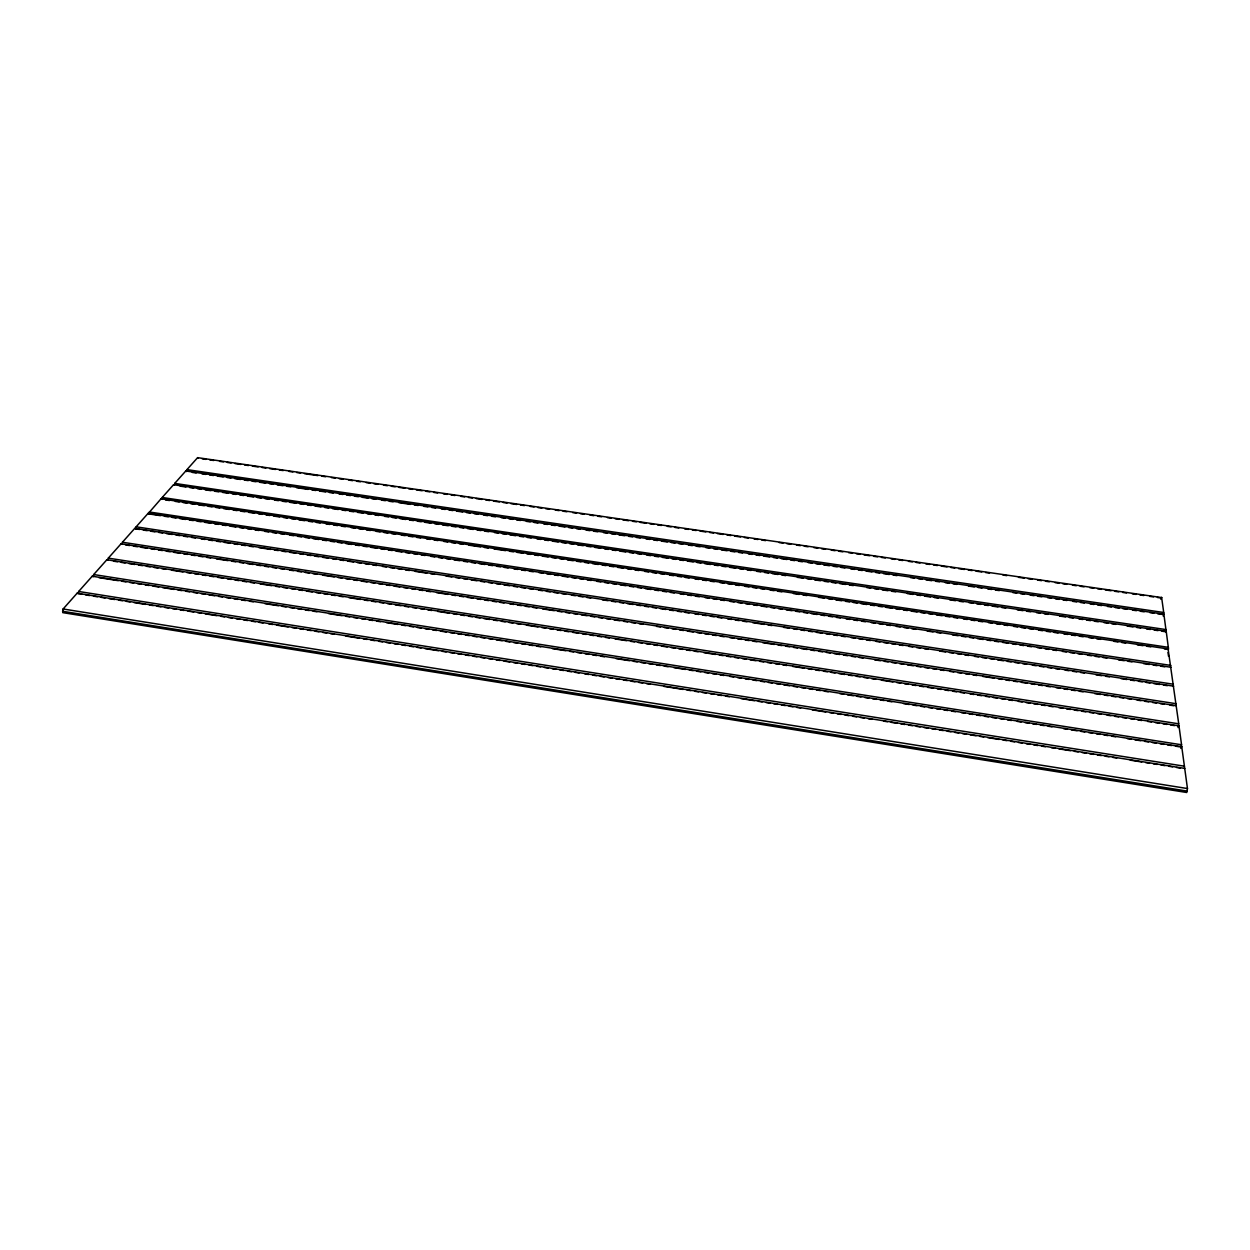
<?xml version="1.0" encoding="UTF-8"?>
<svg xmlns="http://www.w3.org/2000/svg" width="1250" height="1250" viewBox="0 0 1250 1250"><rect width="100%" height="100%" fill="white"/><g stroke="black" fill="none" stroke-linecap="round" stroke-linejoin="round"><path stroke-width="1.5" d="M1163.125 615.938L1163.719 612.5L1161.609 597.344L1160.891 599.344M1161.922 631.188L1165.781 631.766L1166.031 630.375L1163.844 613.938L1163.484 614.641M1164.297 648.859L1168.156 649.438L1168.406 648.031L1166.188 631.094L1165.781 631.766M1178.062 727.578L1178.734 723.812L1168.156 649.438M1180.859 748.453L1181.562 744.781L1178.938 725.578L1178.469 726.203M81.953 594.328L77.219 593.109L63 609.125L62.766 612.641L1186.766 792.5L1187.469 788.547L1181.703 746.406L1181.281 747.078M198.297 458.094L197.609 457.656L186.953 469.625L186.5 471.578L185.844 470.906L174.812 483.297L174.344 485.281L173.578 484.688L162.297 497.375L161.812 499.391L161.016 498.812L149.031 512.609L148.906 513.922L160.5 515.672M139.469 529.5L134.766 528.359L122.422 542.25L121.906 544.359L121.031 543.812L108.297 558.141L107.766 560.297L106.859 559.75L93.703 574.547L93.172 576.734L92.219 576.219L78.656 591.484L78.094 593.719M174.734 483.406L1166.031 629.578M149.312 512L1170.859 665.422M162.219 497.484L1168.422 647.344M148.906 513.922L148.094 513.359L136.125 526.828L135.609 528.906M185.766 470.984L1163.953 614.188M197.609 457.656L1161.719 597.578M202.172 458.812L206.031 459.375M209.891 459.938L213.75 460.5M219.547 461.344L223.406 461.906M227.266 462.453L231.125 463.016M234.984 463.578L240.766 464.422M244.625 464.984L248.484 465.547M252.344 466.109L258.141 466.937M262 467.5L265.859 468.062M269.719 468.625L275.5 469.469M279.359 470.031L283.219 470.578M289.016 471.422L292.875 471.984M296.734 472.547L300.594 473.109M304.453 473.672L317.953 475.625M321.812 476.188L325.672 476.75M331.469 477.594L335.328 478.156M339.188 478.703L343.047 479.266M348.828 480.109L352.688 480.672M356.547 481.234L360.406 481.797M366.203 482.625L370.062 483.188M373.922 483.75L377.781 484.312M383.562 485.156L387.422 485.719M391.297 486.266L395.156 486.828M399.016 487.391L404.797 488.234M408.656 488.797L412.516 489.359M416.375 489.922L422.172 490.75M426.031 491.312L429.891 491.875M433.75 492.438L437.609 493M443.391 493.844L447.25 494.391M451.109 494.953L454.969 495.516M460.766 496.359L464.625 496.922M468.484 497.484L472.344 498.031M476.203 498.594L481.984 499.438M485.844 500L489.703 500.562M493.562 501.125L499.359 501.953M503.219 502.516L507.078 503.078M510.938 503.641L516.719 504.484M520.578 505.047L524.438 505.609M530.234 506.438L534.094 507M537.953 507.562L541.812 508.125M545.672 508.688L549.531 509.25M555.312 510.078L559.172 510.641M563.031 511.203L566.891 511.766M572.688 512.609L576.547 513.172M580.406 513.719L584.266 514.281M590.047 515.125L593.906 515.688M597.766 516.25L601.625 516.812M607.422 517.641L611.281 518.203M615.141 518.766L619 519.328M622.859 519.891L628.641 520.734M632.5 521.297L636.359 521.844M640.219 522.406L646.016 523.25M649.875 523.812L653.734 524.375M657.594 524.938L661.453 525.484M667.234 526.328L671.094 526.891M674.953 527.453L678.812 528.016M684.609 528.859L688.469 529.406M692.328 529.969L696.188 530.531M700.047 531.094L705.828 531.938M709.688 532.5L713.547 533.062M717.406 533.609L723.203 534.453M727.062 535.016L730.922 535.578M734.781 536.141L740.562 536.984M744.422 537.531L748.281 538.094M754.078 538.938L757.938 539.5M761.797 540.062L765.656 540.625M779.172 542.578L783.031 543.141M786.891 543.703L790.75 544.266M796.531 545.109L800.391 545.656M804.25 546.219L808.109 546.781M813.906 547.625L817.766 548.188M821.625 548.75L825.484 549.297M831.266 550.141L835.125 550.703M838.984 551.266L842.844 551.828M848.641 552.672L852.5 553.219M856.359 553.781L860.219 554.344M864.078 554.906L869.859 555.75M873.719 556.312L877.578 556.875M881.438 557.422L885.297 557.984M891.094 558.828L894.953 559.391M898.812 559.953L902.672 560.516M908.453 561.344L912.312 561.906M916.172 562.469L920.031 563.031M925.828 563.875L929.688 564.438M933.547 564.984L937.406 565.547M941.266 566.109L947.047 566.953M950.906 567.516L954.766 568.078M958.625 568.641L964.422 569.469M968.281 570.031L972.141 570.594M976 571.156L981.781 572M985.641 572.562L989.5 573.109M1003.016 575.078L1006.875 575.641M1018.453 577.312L1024.234 578.156M1028.094 578.719L1031.953 579.281M1037.75 580.125L1041.609 580.672M1045.469 581.234L1049.328 581.797M1055.109 582.641L1058.969 583.203M1062.828 583.766L1066.688 584.328M1072.484 585.156L1076.344 585.719M1080.203 586.281L1084.062 586.844M1089.844 587.688L1093.703 588.25M1097.562 588.797L1101.422 589.359M1105.281 589.922L1111.078 590.766M1114.938 591.328L1118.797 591.891M1122.656 592.438L1126.516 593M1132.297 593.844L1136.156 594.406M1140.016 594.969L1143.875 595.531M1149.672 596.359L1153.531 596.922M1157.391 597.484L1161.25 598.047M186.953 469.625L1163.719 612.5M192.297 472.422L196.156 472.984M201.953 473.844L205.812 474.406M209.672 474.969L213.531 475.531M217.391 476.094L223.188 476.953M227.047 477.516L230.906 478.078M234.766 478.641L240.562 479.484M244.422 480.062L248.281 480.625M252.141 481.187L256 481.75M259.875 482.312L265.656 483.172M269.516 483.734L273.391 484.297M277.25 484.859L283.031 485.719M286.906 486.281L290.766 486.844M296.547 487.688L308.141 489.391M312 489.953L315.859 490.516M319.719 491.078L325.516 491.937M329.375 492.5L333.234 493.062M339.031 493.906L342.891 494.484M346.75 495.047L350.609 495.609M354.484 496.172L358.344 496.734M362.203 497.297L368 498.156M371.859 498.719L375.719 499.281M381.516 500.125L385.375 500.703M389.234 501.266L393.094 501.828M398.891 502.672L410.469 504.375M414.328 504.938L418.188 505.5M423.984 506.359L427.844 506.922M431.703 507.484L435.578 508.047M441.359 508.891L445.219 509.469M449.094 510.031L452.953 510.594M456.812 511.156L462.609 512M466.469 512.578L470.328 513.141M474.188 513.703L478.047 514.266M483.844 515.109L487.703 515.688M491.563 516.25L495.422 516.812M501.219 517.656L505.078 518.234M508.938 518.797L512.797 519.359M516.672 519.922L520.531 520.484M526.312 521.344L530.188 521.906M534.047 522.469L537.906 523.031M543.703 523.875L547.562 524.453M551.422 525.016L555.281 525.578M559.141 526.141L564.938 527M568.797 527.562L572.656 528.125M576.516 528.688L580.375 529.25M586.172 530.109L590.031 530.672M593.891 531.234L597.766 531.797M603.547 532.641L607.406 533.219M611.281 533.781L615.141 534.344M619 534.906L624.797 535.75M628.656 536.328L632.516 536.891M636.375 537.453L640.234 538.016M646.031 538.875L649.891 539.438M653.75 540L657.609 540.562M661.469 541.125L667.266 541.984M671.125 542.547L674.984 543.109M678.844 543.672L682.719 544.234M688.5 545.094L692.359 545.656M696.234 546.219L700.094 546.781M705.875 547.625L709.75 548.203M713.609 548.766L717.469 549.328M721.328 549.891L727.125 550.75M730.984 551.312L734.844 551.875M738.703 552.438L742.562 553M748.359 553.859L752.219 554.422M756.078 554.984L759.938 555.547M763.812 556.109L769.594 556.969M773.453 557.531L777.328 558.094M781.188 558.656L786.969 559.5M790.844 560.078L794.703 560.641M798.562 561.203L802.422 561.766M808.219 562.625L812.078 563.188M815.938 563.75L819.797 564.312M823.656 564.875L829.453 565.734M833.313 566.297L837.172 566.859M841.031 567.422L844.906 567.984M850.688 568.844L854.547 569.406M858.422 569.969L862.281 570.531M866.141 571.094L871.938 571.953M875.797 572.516L879.656 573.078M883.516 573.641L889.312 574.5M893.172 575.062L897.031 575.625M910.547 577.609L914.406 578.172M918.266 578.734L922.125 579.297M926 579.859L931.781 580.719M935.641 581.281L939.516 581.844M945.297 582.688L949.156 583.266M953.031 583.828L956.891 584.391M968.469 586.078L974.266 586.938M978.125 587.5L981.984 588.062M987.781 588.906L991.641 589.484M995.5 590.047L999.359 590.609M1012.875 592.594L1016.734 593.156M1020.609 593.719L1024.469 594.281M1030.25 595.141L1034.125 595.703M1037.984 596.266L1041.844 596.828M1047.641 597.672L1051.5 598.25M1055.359 598.812L1059.219 599.375M1063.078 599.938L1066.938 600.5M1072.734 601.359L1076.594 601.922M1080.453 602.484L1084.312 603.047M1090.109 603.891L1093.969 604.469M1097.828 605.031L1101.688 605.594M1107.484 606.438L1111.344 607.016M1115.203 607.578L1119.078 608.141M1122.938 608.703L1126.797 609.266M1132.594 610.125L1136.453 610.688M1140.312 611.25L1144.172 611.812M1149.969 612.656L1153.828 613.234M1157.688 613.797L1161.547 614.359M173.578 484.688L1166.266 631.312M180.125 486.141L185.906 486.984M189.766 487.563L193.625 488.125M197.484 488.703L201.344 489.266M205.203 489.844L210.984 490.688M214.844 491.266L218.703 491.828M222.562 492.406L228.344 493.266M232.203 493.828L236.063 494.406M239.922 494.969L243.781 495.547M247.641 496.109L253.422 496.969M257.281 497.531L261.141 498.109M265 498.672L268.844 499.25M274.641 500.094L278.5 500.672M282.359 501.234L286.219 501.813M290.062 502.375L295.859 503.234M299.719 503.797L303.578 504.375M307.422 504.938L311.281 505.516M315.141 506.078L320.938 506.938M324.797 507.516L328.641 508.078M332.5 508.656L338.297 509.5M342.156 510.078L346 510.641M349.859 511.219L353.719 511.781M357.578 512.359L363.359 513.203M367.219 513.781L371.078 514.344M374.938 514.922L378.797 515.484M384.578 516.344L388.438 516.906M392.297 517.484L396.156 518.047M400.016 518.625L405.797 519.484M409.656 520.047L413.516 520.625M417.375 521.188L421.234 521.766M425.094 522.328L430.875 523.188M434.734 523.75L438.594 524.328M442.453 524.891L448.234 525.75M452.094 526.312L455.953 526.891M459.812 527.453L463.672 528.031M467.531 528.594L473.312 529.453M477.172 530.016L481.031 530.594M484.891 531.156L488.75 531.734M494.531 532.594L498.391 533.156M502.25 533.734L506.109 534.297M509.969 534.875L515.75 535.719M519.609 536.297L523.469 536.859M527.328 537.438L531.172 538M536.969 538.859L540.828 539.422M544.688 540L548.547 540.562M552.391 541.141L558.188 542M562.047 542.562L565.906 543.125M569.75 543.703L573.609 544.266M577.469 544.844L583.266 545.703M587.109 546.266L590.969 546.844M594.828 547.406L600.625 548.266M604.484 548.828L608.328 549.406M612.188 549.969L616.047 550.547M619.906 551.109L625.688 551.969M629.547 552.531L633.406 553.109M637.266 553.672L641.125 554.25M646.906 555.109L650.766 555.672M654.625 556.234L658.484 556.812M662.344 557.375L668.125 558.234M671.984 558.812L675.844 559.375M679.703 559.953L683.562 560.516M687.422 561.094L693.203 561.938M697.062 562.516L700.922 563.078M704.781 563.656L710.562 564.5M714.422 565.078L718.281 565.641M722.141 566.219L726 566.781M729.859 567.359L735.641 568.219M739.5 568.781L743.359 569.344M747.219 569.922L751.078 570.484M756.859 571.344L760.719 571.922M764.578 572.484L768.438 573.062M772.297 573.625L778.078 574.484M781.938 575.047L785.797 575.625M797.359 577.328L803.156 578.188M807.016 578.75L810.875 579.328M814.719 579.891L820.516 580.75M824.375 581.328L828.234 581.891M832.078 582.453L835.938 583.031M839.797 583.594L845.594 584.453M849.438 585.031L853.297 585.594M866.812 587.594L870.656 588.156M874.516 588.734L878.375 589.297M882.234 589.875L888.016 590.719M891.875 591.297L895.734 591.859M907.312 593.578L913.094 594.438M916.953 595L920.813 595.562M924.672 596.141L930.453 597M934.312 597.562L938.172 598.141M949.75 599.844L955.531 600.703M959.391 601.266L963.25 601.844M969.031 602.688L972.891 603.266M976.75 603.828L980.609 604.406M984.469 604.969L988.328 605.547M992.188 606.109L997.969 606.969M1001.828 607.547L1005.688 608.109M1017.25 609.812L1023.047 610.672M1026.906 611.25L1030.766 611.812M1036.547 612.672L1040.406 613.234M1044.266 613.812L1048.125 614.375M1059.688 616.094L1065.484 616.938M1069.344 617.516L1073.188 618.078M1078.984 618.938L1082.844 619.516M1086.703 620.078L1090.562 620.656M1094.406 621.219L1098.266 621.781M1104.062 622.641L1107.922 623.219M1111.766 623.781L1115.625 624.359M1127.203 626.062L1132.984 626.922M1136.844 627.484L1140.703 628.062M1146.5 628.906L1150.344 629.484M1154.203 630.047L1158.062 630.625M161.016 498.812L1168.656 649.016M165.672 499.969L169.531 500.547M175.328 501.406L179.203 501.984M183.062 502.562L186.922 503.141M190.781 503.719L194.656 504.281M198.516 504.859L204.312 505.734M208.172 506.297L212.031 506.875M215.891 507.453L219.766 508.031M223.625 508.609L229.422 509.469M233.281 510.047L237.141 510.625M241 511.203L244.875 511.781M248.734 512.359L254.531 513.219M258.391 513.797L262.25 514.375M266.109 514.938L269.984 515.516M273.844 516.094L279.641 516.953M283.5 517.531L287.359 518.109M291.234 518.688L295.094 519.266M298.953 519.844L304.75 520.703M308.609 521.281L312.469 521.859M316.344 522.438L320.203 523M326 523.875L329.859 524.453M333.719 525.016L337.578 525.594M341.453 526.172L345.312 526.75M351.109 527.609L354.969 528.188M358.828 528.766L362.688 529.344M366.562 529.922L370.422 530.5M376.219 531.359L380.078 531.938M383.938 532.516L387.812 533.094M391.672 533.656L395.531 534.234M401.328 535.109L405.188 535.672M409.047 536.25L412.922 536.828M416.781 537.406L420.641 537.984M426.438 538.844L430.297 539.422M434.156 540L438.031 540.578M443.828 541.438L447.688 542.016M451.547 542.594L455.406 543.172M459.266 543.75L463.141 544.312M468.938 545.188L480.516 546.906M484.391 547.484L488.25 548.062M494.047 548.922L505.625 550.656M509.5 551.234L513.359 551.812M517.219 552.375L523.016 553.25M526.875 553.828L530.734 554.391M534.609 554.969L538.469 555.547M542.328 556.125L548.125 556.984M551.984 557.562L555.844 558.141M559.719 558.719L563.578 559.297M567.438 559.875L573.234 560.734M577.094 561.312L580.969 561.891M584.828 562.469L588.688 563.031M592.547 563.609L598.344 564.484M602.203 565.047L606.078 565.625M609.938 566.203L613.797 566.781M617.656 567.359L623.453 568.219M627.312 568.797L631.188 569.375M635.047 569.953L638.906 570.531M644.703 571.391L648.562 571.969M652.422 572.547L656.297 573.125M660.156 573.688L664.016 574.266M669.812 575.141L673.672 575.703M677.547 576.281L681.406 576.859M685.266 577.438L689.125 578.016M694.922 578.875L698.781 579.453M702.656 580.031L706.516 580.609M710.375 581.188L714.234 581.75M720.031 582.625L723.891 583.203M727.766 583.766L731.625 584.344M735.484 584.922L739.344 585.5M745.141 586.359L749 586.938M752.875 587.516L756.734 588.094M760.594 588.672L764.453 589.25M770.25 590.109L774.125 590.688M777.984 591.266L781.844 591.844M793.438 593.562L799.234 594.422M803.094 595L806.953 595.578M818.547 597.312L824.344 598.172M828.203 598.75L832.062 599.328M835.922 599.906L841.719 600.766M845.578 601.344L849.453 601.922M853.312 602.5L857.172 603.062M861.031 603.641L866.828 604.516M870.703 605.078L874.562 605.656M878.422 606.234L882.281 606.812M886.156 607.391L891.938 608.25M895.813 608.828L899.672 609.406M903.531 609.984L907.391 610.562M911.266 611.125L917.047 612M920.922 612.578L924.781 613.141M928.641 613.719L932.5 614.297M936.375 614.875L942.156 615.734M946.031 616.312L949.891 616.891M953.75 617.469L957.609 618.047M963.406 618.906L967.281 619.484M971.141 620.062L975 620.641M978.859 621.219L982.734 621.781M988.516 622.656L992.391 623.234M996.25 623.797L1000.109 624.375M1003.969 624.953L1007.844 625.531M1013.625 626.391L1017.5 626.969M1021.359 627.547L1025.219 628.125M1029.078 628.703L1032.953 629.281M1038.734 630.141L1042.609 630.719M1046.469 631.297L1050.328 631.875M1054.188 632.438L1058.062 633.016M1063.859 633.891L1067.719 634.453M1071.578 635.031L1075.438 635.609M1079.312 636.188L1083.172 636.766M1088.969 637.625L1092.828 638.203M1096.688 638.781L1100.547 639.359M1114.078 641.375L1117.938 641.953M1121.797 642.516L1125.656 643.094M1137.25 644.828L1143.047 645.688M1146.906 646.266L1150.766 646.844M148.094 513.359L1171.109 667.281M164.359 516.25L168.219 516.828M172.094 517.422L175.953 518M179.812 518.578L185.609 519.453M189.469 520.031L193.328 520.609M197.203 521.203L201.062 521.781M204.922 522.359L210.719 523.234M214.578 523.812L218.438 524.391M222.297 524.969L226.172 525.562M230.031 526.141L235.828 527.016M239.688 527.594L243.547 528.172M247.406 528.75L251.281 529.328M255.141 529.922L259 530.5M264.797 531.375L268.656 531.953M272.516 532.531L276.375 533.109M280.25 533.688L284.109 534.281M289.906 535.141L293.766 535.734M297.625 536.312L301.484 536.891M305.359 537.469L309.219 538.047M313.078 538.641L318.875 539.5M322.734 540.094L326.594 540.672M330.453 541.25L334.328 541.828M338.188 542.406L342.047 543M345.906 543.578L351.703 544.453M355.562 545.031L359.438 545.609M363.297 546.188L367.156 546.766M371.016 547.359L376.812 548.219M380.672 548.812L384.547 549.391M388.406 549.969L392.266 550.547M396.125 551.141L401.922 552M405.781 552.594L409.641 553.172M413.516 553.75L417.375 554.328M421.234 554.906L425.094 555.5M430.891 556.359L434.75 556.953M438.625 557.531L442.484 558.109M446.344 558.688L450.203 559.266M454.063 559.859L459.859 560.719M463.719 561.312L467.594 561.891M471.453 562.469L475.312 563.047M479.172 563.625L484.969 564.5M488.828 565.078L492.703 565.672M496.562 566.25L500.422 566.828M504.281 567.406L508.141 567.984M513.938 568.859L517.797 569.438M521.672 570.031L525.531 570.609M529.391 571.188L533.25 571.766M539.047 572.641L542.906 573.219M546.781 573.797L550.641 574.391M554.5 574.969L558.359 575.547M562.219 576.125L568.016 577M571.875 577.578L575.75 578.156M579.609 578.75L583.469 579.328M587.328 579.906L591.203 580.484M596.984 581.359L600.859 581.938M604.719 582.531L608.578 583.109M612.438 583.688L616.297 584.266M620.172 584.844L625.969 585.719M629.828 586.297L633.688 586.891M637.547 587.469L641.406 588.047M645.281 588.625L651.062 589.5M654.938 590.078L658.797 590.656M662.656 591.25L666.516 591.828M670.391 592.406L674.25 592.984M680.047 593.859L683.906 594.438M687.766 595.016L691.625 595.609M695.484 596.188L699.359 596.766M705.141 597.641L709.016 598.219M712.875 598.797L716.734 599.375M720.594 599.969L724.469 600.547M730.25 601.422L734.125 602M737.984 602.578L741.844 603.156M745.703 603.734L749.562 604.328M753.438 604.906L757.297 605.484M761.156 606.062L766.953 606.938M770.812 607.516L774.672 608.094M778.547 608.688L782.406 609.266M786.266 609.844L792.062 610.719M795.922 611.297L799.781 611.875M803.641 612.469L807.516 613.047M811.375 613.625L817.172 614.5M821.031 615.078L824.891 615.656M828.75 616.234L832.625 616.828M836.484 617.406L840.344 617.984M846.141 618.859L850 619.438M853.859 620.016L857.719 620.594M861.594 621.188L865.453 621.766M871.25 622.641L875.109 623.219M878.969 623.797L882.828 624.375M886.703 624.953L890.562 625.547M896.359 626.406L900.219 627M904.078 627.578L907.938 628.156M911.812 628.734L915.672 629.312M927.25 631.062L933.047 631.938M936.906 632.516L940.781 633.094M952.359 634.844L958.156 635.719M962.016 636.297L965.891 636.875M969.75 637.453L973.609 638.031M977.469 638.625L983.266 639.484M987.125 640.078L990.984 640.656M994.859 641.234L998.719 641.812M1002.578 642.391L1008.375 643.266M1012.234 643.859L1016.094 644.438M1019.969 645.016L1023.828 645.594M1027.688 646.172L1031.547 646.766M1037.344 647.625L1041.203 648.219M1045.062 648.797L1048.938 649.375M1052.797 649.953L1056.656 650.531M1062.453 651.406L1066.312 651.984M1070.172 652.578L1074.047 653.156M1077.906 653.734L1081.766 654.312M1087.562 655.188L1091.422 655.766M1095.281 656.344L1099.156 656.938M1103.016 657.516L1106.875 658.094M1118.469 659.844L1124.25 660.703M1128.125 661.297L1131.984 661.875M1143.562 663.609L1149.359 664.484M1153.234 665.062L1157.094 665.656M1160.953 666.234L1164.812 666.812M136.125 526.828L1173.406 684.234M134.766 528.359L1173.656 686.156M143.328 530.078L147.188 530.672M151.047 531.25L154.906 531.844M158.75 532.422L162.609 533.016M166.469 533.594L172.25 534.484M176.109 535.062L179.969 535.656M183.828 536.234L187.688 536.828M191.547 537.406L195.406 538M201.188 538.875L205.047 539.453M208.891 540.047L212.75 540.625M216.609 541.219L220.469 541.797M224.328 542.391L230.109 543.266M233.969 543.859L237.828 544.438M241.688 545.031L245.547 545.609M249.391 546.203L253.25 546.781M259.047 547.656L270.609 549.422M274.469 550L278.328 550.594M282.188 551.172L286.031 551.766M289.891 552.344L295.688 553.234M299.531 553.812L303.391 554.406M307.25 554.984L311.109 555.578M314.969 556.156L318.828 556.75M322.672 557.328L328.469 558.203M332.328 558.797L336.172 559.375M340.031 559.969L343.891 560.547M347.75 561.141L353.531 562.016M357.391 562.609L361.25 563.188M365.109 563.781L368.969 564.359M372.812 564.953L376.672 565.531M382.469 566.422L386.312 567M390.172 567.594L394.031 568.172M397.891 568.766L401.75 569.344M405.609 569.938L409.469 570.516M415.25 571.391L426.813 573.156M430.672 573.734L434.531 574.328M446.109 576.078L451.891 576.969M455.75 577.547L459.609 578.141M463.453 578.719L467.312 579.312M471.172 579.891L476.953 580.766M480.813 581.359L484.672 581.938M488.531 582.531L492.391 583.109M496.25 583.703L500.094 584.281M503.953 584.875L509.75 585.75M513.594 586.344L517.453 586.922M521.312 587.516L525.172 588.094M529.031 588.688L532.891 589.266M538.672 590.141L542.531 590.734M546.391 591.312L550.234 591.906M554.094 592.484L557.953 593.078M561.812 593.656L565.672 594.25M571.453 595.125L575.312 595.719M579.172 596.297L583.031 596.891M586.875 597.469L590.734 598.062M602.312 599.812L608.094 600.688M611.953 601.281L615.812 601.859M619.672 602.453L623.531 603.031M627.375 603.625L633.172 604.5M637.016 605.094L640.875 605.672M644.734 606.266L648.594 606.844M652.453 607.438L656.312 608.016M660.172 608.609L665.953 609.484M669.812 610.078L673.672 610.656M677.516 611.25L681.375 611.828M685.234 612.422L689.094 613M694.875 613.875L698.734 614.469M702.594 615.047L706.453 615.641M710.312 616.219L714.156 616.812M718.016 617.391L721.875 617.984M727.656 618.859L731.516 619.453M735.375 620.031L739.234 620.625M743.094 621.203L746.953 621.797M752.734 622.672L764.297 624.422M768.156 625.016L772.016 625.594M783.594 627.359L789.375 628.234M793.234 628.828L797.094 629.406M800.938 630L804.797 630.578M808.656 631.172L812.516 631.75M816.375 632.344L822.156 633.219M826.016 633.797L829.875 634.391M833.734 634.969L837.594 635.562M841.438 636.141L845.297 636.734M851.078 637.609L854.938 638.203M858.797 638.781L862.656 639.375M866.516 639.953L870.375 640.547M876.156 641.422L880.016 642M883.875 642.594L887.734 643.172M891.578 643.766L895.438 644.344M899.297 644.938L903.156 645.531M908.938 646.406L912.797 646.984M916.656 647.578L920.516 648.156M924.375 648.75L928.219 649.328M939.797 651.094L945.578 651.969M949.438 652.562L953.297 653.141M957.156 653.734L961.016 654.312M964.859 654.906L968.719 655.484M974.516 656.359L978.359 656.953M982.219 657.531L986.078 658.125M989.937 658.703L993.797 659.297M997.656 659.875L1003.438 660.766M1007.297 661.344L1011.156 661.938M1015 662.516L1018.859 663.109M1022.719 663.688L1026.578 664.281M1032.359 665.156L1036.219 665.734M1040.078 666.328L1043.938 666.906M1047.797 667.5L1051.656 668.078M1055.5 668.672L1059.359 669.25M1065.141 670.141L1069 670.719M1072.859 671.312L1076.719 671.891M1080.578 672.484L1084.438 673.062M1096 674.828L1101.797 675.703M1105.641 676.281L1109.5 676.875M1121.078 678.625L1126.859 679.516M1130.719 680.094L1134.578 680.688M1138.438 681.266L1142.281 681.859M1146.141 682.438L1150 683.031M1153.859 683.609L1159.641 684.484M1163.5 685.078L1167.359 685.656M122.422 542.25L1176.031 703.688M121.031 543.812L1176.297 705.672M125.766 544.953L129.625 545.547M133.484 546.141L137.344 546.734M141.203 547.312L147 548.203M150.859 548.797L154.719 549.391M158.578 549.984L162.438 550.578M166.297 551.172L170.156 551.766M174.016 552.359L179.812 553.234M183.672 553.828L187.531 554.422M191.391 555.016L195.25 555.609M199.109 556.203L202.969 556.797M206.828 557.391L210.688 557.984M216.484 558.875L228.062 560.641M231.922 561.234L235.781 561.828M239.641 562.422L243.5 563.016M247.359 563.609L253.156 564.5M257.016 565.094L260.875 565.672M264.734 566.266L268.594 566.859M272.453 567.453L276.312 568.047M280.172 568.641L284.031 569.234M289.828 570.125L293.688 570.719M297.547 571.312L301.406 571.891M305.266 572.484L309.125 573.078M312.984 573.672L316.844 574.266M322.641 575.156L334.219 576.938M338.078 577.531L341.938 578.109M345.797 578.703L349.656 579.297M353.531 579.891L357.391 580.484M361.25 581.078L367.031 581.969M370.891 582.562L374.75 583.156M378.609 583.734L382.469 584.328M386.344 584.922L390.203 585.516M394.062 586.109L399.844 587M403.703 587.594L407.562 588.188M411.422 588.781L415.281 589.375M419.156 589.953L423.016 590.547M426.875 591.141L430.734 591.734M436.516 592.625L448.094 594.406M451.969 595L455.828 595.594M459.688 596.172L463.547 596.766M467.406 597.359L473.187 598.25M477.047 598.844L480.906 599.438M484.781 600.031L488.641 600.625M492.5 601.219L496.359 601.812M500.219 602.391L504.078 602.984M509.859 603.875L513.719 604.469M517.578 605.062L521.453 605.656M525.312 606.25L529.172 606.844M533.031 607.438L536.891 608.031M542.672 608.906L554.266 610.688M558.125 611.281L561.984 611.875M565.844 612.469L569.703 613.062M573.562 613.656L577.422 614.234M581.281 614.828L587.078 615.719M590.938 616.312L594.797 616.906M598.656 617.5L602.516 618.094M606.375 618.688L610.234 619.281M614.094 619.875L619.891 620.75M623.75 621.344L627.609 621.938M631.469 622.531L635.328 623.125M639.188 623.719L643.047 624.312M656.562 626.391L660.422 626.969M664.281 627.562L668.141 628.156M672 628.75L675.859 629.344M679.719 629.938L683.578 630.531M687.438 631.125L693.234 632.016M697.094 632.594L700.953 633.188M704.812 633.781L708.672 634.375M712.531 634.969L716.391 635.562M720.25 636.156L724.109 636.75M729.906 637.641L733.766 638.234M737.625 638.812L741.484 639.406M745.344 640L749.203 640.594M753.062 641.188L756.922 641.781M762.719 642.672L774.297 644.453M778.156 645.031L782.016 645.625M785.875 646.219L789.734 646.812M793.594 647.406L797.453 648M801.312 648.594L807.109 649.484M810.969 650.078L814.828 650.672M818.688 651.25L822.547 651.844M826.406 652.438L830.266 653.031M834.125 653.625L839.922 654.516M843.781 655.109L847.641 655.703M851.5 656.297L855.359 656.891M859.219 657.469L863.078 658.062M874.656 659.844L880.453 660.734M884.312 661.328L888.172 661.922M892.031 662.516L895.891 663.109M899.75 663.688L903.609 664.281M907.469 664.875L913.266 665.766M917.125 666.359L920.984 666.953M924.844 667.547L928.703 668.141M932.562 668.734L936.422 669.312M940.281 669.906L944.141 670.5M949.938 671.391L953.797 671.984M957.656 672.578L961.516 673.172M965.375 673.766L969.234 674.359M973.094 674.953L976.953 675.531M982.75 676.422L994.328 678.203M998.188 678.797L1002.047 679.391M1005.906 679.984L1009.766 680.578M1013.625 681.172L1017.5 681.75M1021.359 682.344L1027.141 683.234M1031 683.828L1034.859 684.422M1038.719 685.016L1042.578 685.609M1046.438 686.203L1050.312 686.797M1056.094 687.672L1059.953 688.266M1063.812 688.859L1067.672 689.453M1071.531 690.047L1075.391 690.641M1079.25 691.234L1083.125 691.828M1094.703 693.609L1100.484 694.484M1104.344 695.078L1108.203 695.672M1112.062 696.266L1115.922 696.859M1119.797 697.453L1123.656 698.047M1127.516 698.641L1131.375 699.234M1137.156 700.109L1141.016 700.703M1144.875 701.297L1148.734 701.891M1152.609 702.484L1156.469 703.078M1160.328 703.672L1164.188 704.266M1169.969 705.156L1173.828 705.75M108.297 558.141L1178.734 723.812M106.859 559.75L1179.016 725.859M113.547 561.188L117.406 561.781M121.266 562.391L125.125 562.984M128.984 563.578L134.781 564.484M138.641 565.078L142.484 565.672M146.344 566.266L150.203 566.875M154.062 567.469L157.922 568.062M161.781 568.656L165.641 569.266M171.422 570.156L183 571.953M186.859 572.547L190.719 573.141M194.578 573.75L198.438 574.344M202.297 574.938L206.156 575.531M210.016 576.141L213.875 576.734M217.734 577.328L223.516 578.234M227.375 578.828L231.234 579.422M235.094 580.016L238.953 580.625M242.812 581.219L246.672 581.812M250.531 582.422L254.391 583.016M260.172 583.906L271.75 585.703M275.609 586.297L279.469 586.906M283.328 587.5L287.188 588.094M291.047 588.688L294.906 589.297M298.75 589.891L302.609 590.484M306.469 591.078L312.266 591.984M316.125 592.578L319.984 593.172M323.844 593.781L327.688 594.375M331.547 594.969L335.406 595.562M339.266 596.172L343.125 596.766M348.922 597.656L360.484 599.453M364.344 600.047L368.203 600.656M372.062 601.25L375.922 601.844M379.781 602.438L383.641 603.047M387.5 603.641L391.359 604.234M395.219 604.828L401 605.734M404.859 606.328L408.719 606.922M412.578 607.531L416.438 608.125M420.297 608.719L424.156 609.312M428.016 609.922L431.875 610.516M437.656 611.406L449.234 613.203M453.094 613.797L456.953 614.406M460.812 615L464.672 615.594M468.531 616.188L472.391 616.797M476.25 617.391L480.109 617.984M483.953 618.594L489.75 619.484M493.609 620.078L497.469 620.672M501.328 621.281L505.188 621.875M509.047 622.469L512.906 623.078M516.75 623.672L520.609 624.266M526.406 625.156L537.984 626.953M541.844 627.562L545.688 628.156M549.547 628.75L553.406 629.344M557.266 629.953L561.125 630.547M564.984 631.141L568.844 631.734M572.703 632.344L578.484 633.234M582.344 633.828L586.203 634.438M590.062 635.031L593.922 635.625M597.781 636.219L601.641 636.828M605.5 637.422L609.359 638.016M615.141 638.922L626.719 640.703M630.578 641.312L634.438 641.906M638.297 642.5L642.156 643.094M646.016 643.703L649.875 644.297M653.734 644.891L657.594 645.484M661.453 646.094L667.234 646.984M671.094 647.578L674.953 648.188M678.812 648.781L682.672 649.375M686.531 649.969L690.391 650.578M694.25 651.172L698.109 651.766M703.891 652.672L715.469 654.453M719.328 655.062L723.188 655.656M727.047 656.25L730.906 656.844M734.75 657.453L738.609 658.047M742.469 658.641L746.328 659.25M750.188 659.844L755.984 660.734M759.844 661.328L763.703 661.938M767.547 662.531L771.406 663.125M775.266 663.734L779.125 664.328M782.984 664.922L786.844 665.516M792.641 666.422L804.203 668.203M808.062 668.812L811.922 669.406M815.781 670L819.641 670.609M823.5 671.203L827.359 671.797M831.219 672.391L835.078 673M838.937 673.594L844.719 674.484M848.578 675.094L852.437 675.688M856.297 676.281L860.156 676.875M864.016 677.484L867.875 678.078M871.734 678.672L875.594 679.266M881.375 680.172L892.953 681.969M896.812 682.562L900.672 683.156M904.531 683.75L908.391 684.359M912.25 684.953L916.109 685.547M919.969 686.141L923.812 686.75M927.672 687.344L933.469 688.234M937.328 688.844L941.188 689.438M945.047 690.031L948.906 690.625M952.75 691.234L956.609 691.828M960.469 692.422L964.328 693.016M970.125 693.922L973.984 694.516M977.844 695.109L981.703 695.719M985.547 696.312L989.406 696.906M993.266 697.5L997.125 698.109M1000.984 698.703L1004.844 699.297M1008.703 699.906L1012.562 700.5M1018.344 701.391L1022.203 701.984M1026.062 702.594L1029.922 703.188M1033.781 703.781L1037.641 704.391M1041.5 704.984L1045.359 705.578M1049.219 706.172L1053.078 706.781M1058.859 707.672L1062.719 708.266M1066.578 708.859L1070.438 709.469M1074.297 710.062L1078.156 710.656M1082.016 711.266L1085.875 711.859M1089.734 712.453L1093.594 713.047M1097.453 713.656L1101.312 714.25M1107.094 715.141L1110.953 715.75M1114.812 716.344L1118.672 716.938M1122.531 717.531L1126.391 718.141M1130.25 718.734L1134.109 719.328M1137.969 719.922L1141.812 720.531M1147.609 721.422L1151.469 722.016M1155.328 722.625L1159.188 723.219M1163.047 723.812L1166.906 724.406M1170.75 725.016L1174.609 725.609M93.703 574.547L1181.562 744.781M92.219 576.219L1181.844 746.766M98.953 577.641L118.25 580.672M122.109 581.266L125.969 581.875M129.828 582.484L133.688 583.078M137.547 583.688L141.406 584.281M145.266 584.891L149.125 585.5M152.984 586.094L158.766 587M162.625 587.609L174.203 589.422M178.062 590.031L181.922 590.625M185.781 591.234L189.641 591.844M193.5 592.438L197.359 593.047M201.203 593.656L205.062 594.25M208.922 594.859L214.719 595.766M218.578 596.375L222.438 596.969M226.297 597.578L230.156 598.188M234.016 598.781L237.859 599.391M241.719 600L245.578 600.594M249.437 601.203L253.297 601.812M264.875 603.625L278.375 605.734M282.234 606.344L286.094 606.938M289.953 607.547L293.812 608.156M297.672 608.75L301.531 609.359M305.391 609.953L309.25 610.562M313.109 611.172L316.969 611.766M328.547 613.578L342.047 615.703M345.906 616.297L349.766 616.906M353.625 617.516L357.484 618.109M361.344 618.719L365.203 619.328M369.062 619.922L372.922 620.531M376.781 621.141L380.625 621.734M386.422 622.641L398 624.453M401.859 625.062L405.719 625.672M409.578 626.266L413.438 626.875M417.281 627.484L421.141 628.078M425 628.688L428.859 629.297M432.719 629.891L436.578 630.5M440.438 631.109L446.234 632.016M450.094 632.609L453.938 633.219M457.797 633.828L461.656 634.422M465.516 635.031L469.375 635.625M473.234 636.234L477.094 636.844M480.953 637.438L484.812 638.047M488.672 638.656L492.531 639.25M496.391 639.859L502.172 640.766M506.031 641.375L509.891 641.969M513.75 642.578L517.609 643.188M521.469 643.781L525.328 644.391M529.188 645L533.047 645.594M536.906 646.203L540.766 646.812M552.344 648.625L565.844 650.734M569.703 651.344L573.562 651.938M577.422 652.547L581.281 653.156M585.141 653.75L589 654.359M592.859 654.969L596.703 655.562M600.562 656.172L604.422 656.781M616 658.594L629.516 660.703M633.359 661.297L637.219 661.906M641.078 662.516L644.938 663.109M648.797 663.719L652.656 664.328M656.516 664.922L660.375 665.531M664.234 666.141L668.094 666.734M673.875 667.641L685.453 669.453M689.312 670.062L693.172 670.672M697.031 671.266L700.891 671.875M704.75 672.484L708.609 673.078M712.469 673.688L716.328 674.297M720.188 674.891L724.047 675.5M729.828 676.406L733.688 677.016M737.547 677.609L741.406 678.219M745.266 678.828L749.125 679.422M752.984 680.031L756.844 680.641M760.703 681.234L764.562 681.844M768.422 682.453L772.281 683.047M776.141 683.656L779.984 684.266M783.844 684.859L789.641 685.766M793.5 686.375L797.359 686.969M801.219 687.578L805.078 688.188M808.938 688.781L812.797 689.391M816.641 690L820.5 690.594M824.359 691.203L828.219 691.812M839.797 693.625L843.656 694.219M847.516 694.828L853.297 695.734M857.156 696.344L861.016 696.938M864.875 697.547L868.734 698.156M872.594 698.75L876.453 699.359M880.312 699.969L884.172 700.562M888.031 701.172L891.891 701.781M903.469 703.594L909.25 704.5M913.109 705.094L916.969 705.703M920.828 706.312L924.687 706.906M928.547 707.516L932.406 708.125M936.266 708.719L940.125 709.328M943.984 709.938L947.844 710.531M951.703 711.141L955.562 711.75M961.344 712.641L965.203 713.25M969.063 713.859L972.922 714.453M976.781 715.062L980.641 715.672M984.5 716.266L988.359 716.875M992.219 717.484L996.062 718.078M999.922 718.688L1003.781 719.297M1007.641 719.891L1011.5 720.5M1017.297 721.406L1021.156 722.016M1025.016 722.609L1028.875 723.219M1032.719 723.828L1036.578 724.422M1040.438 725.031L1044.297 725.641M1048.156 726.234L1052.016 726.844M1063.594 728.656L1067.453 729.266M1071.312 729.859L1077.094 730.766M1080.953 731.375L1084.812 731.984M1088.672 732.578L1092.531 733.188M1096.391 733.797L1100.25 734.391M1104.109 735L1107.969 735.609M1111.828 736.203L1115.688 736.812M1127.266 738.625L1131.125 739.219M1134.984 739.828L1140.766 740.734M1144.625 741.344L1148.484 741.938M1152.344 742.547L1156.203 743.156M1160.062 743.75L1163.922 744.359M1167.781 744.969L1171.641 745.562M1175.484 746.172L1179.344 746.781M78.656 591.484L1184.453 766.203M77.125 593.219L1184.75 768.406M85.812 594.938L89.656 595.547M93.516 596.156L97.375 596.766M101.219 597.375L105.078 597.984M108.938 598.594L114.719 599.516M118.562 600.125L122.422 600.734M126.281 601.344L130.125 601.953M133.984 602.562L145.547 604.391M149.406 605L153.25 605.609M157.109 606.219L160.969 606.828M164.812 607.438L168.672 608.047M172.516 608.656L176.375 609.266M180.234 609.875L184.078 610.484M187.938 611.094L193.719 612.016M197.578 612.625L201.422 613.234M205.281 613.844L216.844 615.672M220.703 616.281L224.547 616.891M228.406 617.5L232.266 618.109M236.109 618.719L239.969 619.328M243.828 619.938L247.672 620.547M251.531 621.156L255.391 621.766M259.234 622.375L263.094 622.984M268.875 623.891L272.719 624.516M276.578 625.125L288.141 626.953M292 627.562L295.844 628.172M299.703 628.781L303.562 629.391M307.406 630L311.266 630.609M315.125 631.219L318.969 631.828M322.828 632.438L326.688 633.047M330.531 633.656L334.391 634.266M345.953 636.094L359.438 638.219M363.297 638.828L367.141 639.438M371 640.062L374.859 640.672M378.703 641.281L382.562 641.891M386.422 642.5L390.266 643.109M394.125 643.719L397.984 644.328M401.828 644.938L405.688 645.547M409.547 646.156L413.391 646.766M417.25 647.375L421.109 647.984M424.953 648.594L438.453 650.719M442.297 651.328L446.156 651.938M450 652.547L453.859 653.156M457.719 653.766L461.562 654.375M465.422 654.984L469.281 655.594M473.125 656.219L476.984 656.828M480.844 657.438L484.688 658.047M488.547 658.656L492.406 659.266M496.25 659.875L500.109 660.484M503.969 661.094L509.75 662M513.594 662.609L517.453 663.219M521.312 663.828L525.156 664.438M529.016 665.047L532.875 665.656M536.719 666.266L540.578 666.875M544.422 667.484L548.281 668.094M552.141 668.703L555.984 669.312M559.844 669.922L563.703 670.531M567.547 671.141L571.406 671.766M575.266 672.375L579.109 672.984M584.891 673.891L588.75 674.5M592.609 675.109L596.453 675.719M600.312 676.328L604.172 676.938M608.016 677.547L611.875 678.156M615.734 678.766L619.578 679.375M623.438 679.984L627.297 680.594M631.141 681.203L635 681.812M638.844 682.422L642.703 683.031M646.562 683.641L650.406 684.25M663.906 686.391L683.172 689.438M687.031 690.047L690.875 690.656M694.734 691.266L698.594 691.875M702.438 692.484L706.297 693.094M710.156 693.703L714 694.312M717.859 694.922L721.719 695.531M725.562 696.141L729.422 696.75M740.984 698.578L754.469 700.719M758.328 701.328L762.172 701.938M766.031 702.547L769.891 703.156M773.734 703.766L777.594 704.375M781.453 704.984L785.297 705.594M789.156 706.203L793.016 706.812M796.859 707.422L800.719 708.031M812.281 709.859L825.766 712M829.625 712.609L833.469 713.219M837.328 713.828L841.188 714.438M845.031 715.047L848.891 715.656M852.75 716.266L856.594 716.875M860.453 717.484L864.312 718.094M868.156 718.703L872.016 719.312M883.578 721.141L887.438 721.75M891.281 722.359L897.062 723.281M900.922 723.891L904.781 724.5M908.625 725.109L912.484 725.719M916.328 726.328L920.187 726.938M924.047 727.547L927.891 728.156M931.75 728.766L935.609 729.375M939.453 729.984L943.312 730.594M947.172 731.203L951.016 731.812M954.875 732.422L958.734 733.031M962.578 733.641L966.438 734.25M970.297 734.859L976.078 735.781M979.922 736.391L983.781 737M987.641 737.609L999.203 739.438M1003.047 740.047L1006.906 740.656M1010.75 741.266L1014.609 741.875M1018.469 742.484L1022.312 743.094M1026.172 743.703L1030.031 744.312M1033.875 744.922L1037.734 745.531M1041.594 746.141L1045.438 746.75M1051.219 747.656L1055.078 748.266M1058.938 748.875L1070.5 750.703M1074.344 751.328L1078.203 751.938M1082.062 752.547L1085.906 753.156M1089.766 753.766L1093.609 754.375M1097.469 754.984L1101.328 755.594M1105.172 756.203L1109.031 756.812M1112.891 757.422L1116.734 758.031M1130.234 760.156L1141.797 761.984M1145.641 762.594L1149.5 763.203M1153.359 763.812L1157.203 764.422M1161.062 765.031L1164.922 765.641M1168.766 766.25L1172.625 766.875M1176.484 767.484L1180.328 768.094M63.094 608.984L1187.469 788.547M62.531 611.266L1187.203 791.094M1168.031 652.578L1168.516 656.234"/></g></svg>
